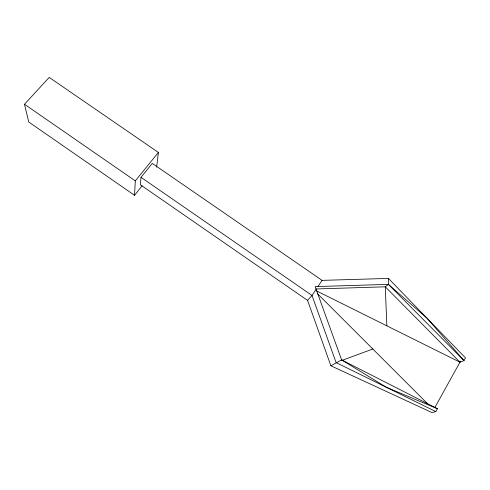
<?xml version="1.0" encoding="UTF-8"?>
<svg xmlns="http://www.w3.org/2000/svg" width="490" height="490" viewBox="0 0 490 490"><rect width="100%" height="100%" fill="white"/><g stroke="black" fill="none" stroke-linecap="round" stroke-linejoin="round"><path stroke-width="0.73" d="M388.429 278.424L465.5 357.902L463.999 360.609L388.405 284.365L388.429 278.424L322.083 280.366L152.286 163.403L141.01 177.331L140.397 184.773L307.561 300.382L330.885 365.791L432.033 412.592L435.83 411.582L437.411 408.715L341.61 359.887L315.156 286.607L388.405 284.365L426.863 318.059L463.999 360.609L459.975 362.19L316.271 290.766M134.523 195.302L135.314 180.883L158.38 152.451L49.214 77.408L24.5 104.254L28.732 121.998L134.523 195.302L142.186 185.777M156.647 167.176L158.38 152.451M434.697 407.778L460.569 361.118M316.13 289.302L312.02 295.47L307.561 300.382M317.986 286.515L322.083 280.366M388.405 284.365L385.281 286.809L315.891 288.971M330.885 365.791L341.61 359.887L386.285 387.247L437.411 408.715M341.744 360.481L372.817 349.009M435.83 411.582L336.103 362.594L312.02 295.47L141.01 177.331M24.5 104.254L135.314 180.883M317.165 293.388L427.684 403.846M459.975 362.19L385.281 286.809L386.855 325.85"/></g></svg>
